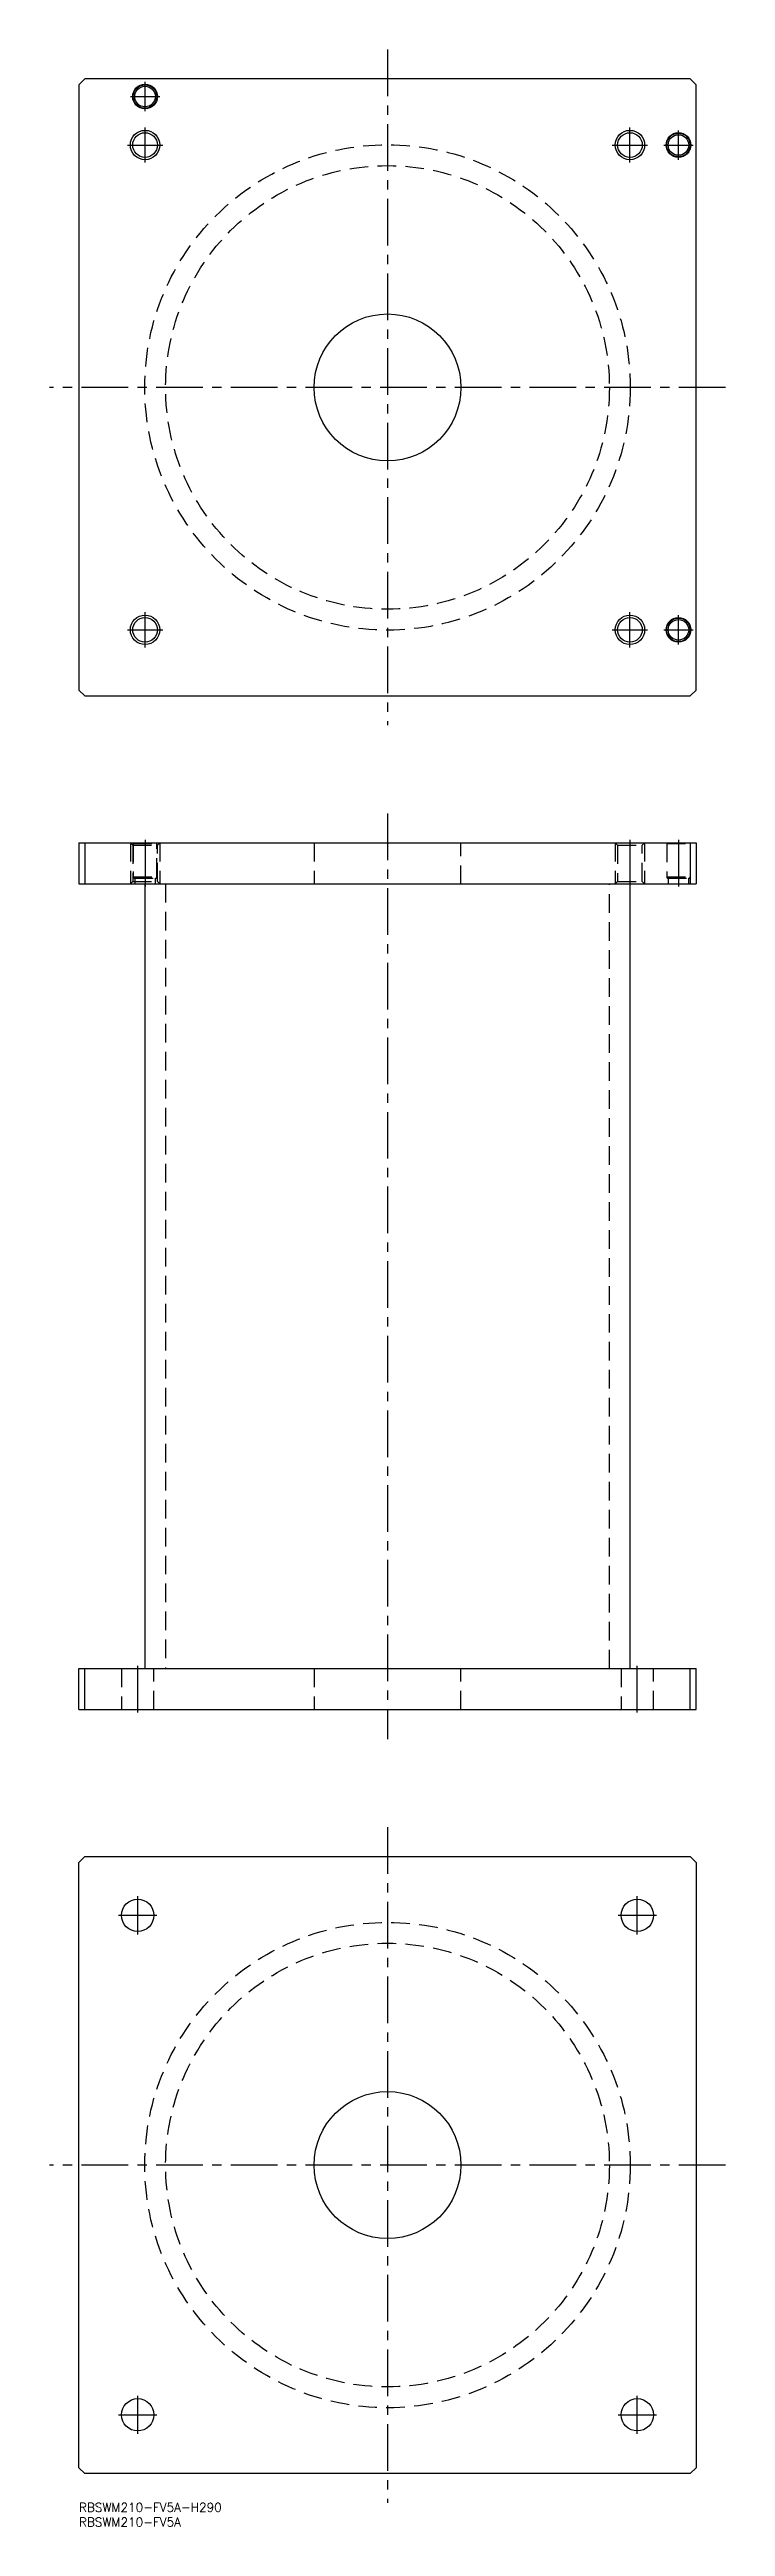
# Model space of a CAD drawing. Extents: x -10 to 220, y -8 to 835.
import ezdxf

# ---------------------------------------------------------------- set-up
doc = ezdxf.new("R2010")
doc.units = 0
doc.header["$LTSCALE"] = 0.5
doc.linetypes.add('CENTER', pattern=[50.8, 31.75, -6.35, 6.35, -6.35])
doc.linetypes.add('DASHED', pattern=[19.05, 12.7, -6.35])
doc.layers.get('0').update_dxf_attribs({"linetype": 'CONTINUOUS'})
for name, color, linetype in [('MSM_CENTER', 1, 'CENTER'), ('MSM_CONTINUOUS', 7, 'CONTINUOUS'), ('MSM_DASHED', 4, 'DASHED'), ('MSM_NARROW', 5, 'CONTINUOUS'), ('MSM_PART_NUMBER', 7, 'CONTINUOUS')]:
    doc.layers.add(name, color=color, linetype=linetype)
doc.styles.get("Standard").update_dxf_attribs({"font": 'txt.shx', "height": 3, "bigfont": 'bigfont.shx'})

msp = doc.modelspace()

# ---------------------------------------------------------------- linework, layer by layer
for p, q in [((2, 825), (0, 823)), ((208, 825), (2, 825)), ((210, 823), (208, 825))]:
    msp.add_line(p, q)
for centre, radius in [((22.5, 819), 4.2), ((22.5, 819), 4), ((22.5, 819), 3.5), ((22.5, 802.5), 4.188), ((187.5, 802.5), 4.188), ((204, 802.5), 4.2), ((204, 802.5), 4), ((204, 802.5), 3.5)]:
    msp.add_circle(centre, radius)
at = {"layer": 'MSM_CENTER'}
for p, q in [((105, 835), (105, 605)), ((17.5, 819), (27.5, 819)), ((22.5, 814), (22.5, 824)), ((16.5, 802.5), (28.5, 802.5)), ((22.5, 796.5), (22.5, 808.5)), ((181.5, 802.5), (193.5, 802.5)), ((187.5, 796.5), (187.5, 808.5)), ((199, 802.5), (209, 802.5)), ((204, 797.5), (204, 807.5)), ((220, 720), (-10, 720)), ((22.5, 631.5), (22.5, 643.5)), ((187.5, 631.5), (187.5, 643.5)), ((204, 632.5), (204, 642.5)), ((16.5, 637.5), (28.5, 637.5)), ((181.5, 637.5), (193.5, 637.5)), ((199, 637.5), (209, 637.5)), ((105, 575), (105, 260)), ((22.5, 566), (22.5, 550)), ((187.5, 566), (187.5, 550)), ((204, 566), (204, 550)), ((20, 269), (20, 285)), ((190, 269), (190, 285)), ((105, 230), (105, 0)), ((20, 193.5), (20, 206.5)), ((190, 193.5), (190, 206.5)), ((13.5, 200), (26.5, 200)), ((183.5, 200), (196.5, 200)), ((220, 115), (-10, 115)), ((20, 23.5), (20, 36.5)), ((190, 23.5), (190, 36.5)), ((13.5, 30), (26.5, 30)), ((183.5, 30), (196.5, 30))]:
    msp.add_line(p, q, dxfattribs=at)
at = {"layer": 'MSM_CONTINUOUS'}
for p, q in [((0, 823), (0, 617)), ((210, 617), (210, 823)), ((0, 617), (2, 615)), ((208, 615), (210, 617)), ((2, 615), (208, 615)), ((0, 565), (210, 565)), ((0, 565), (0, 551)), ((2, 565), (2, 551)), ((208, 565), (208, 551)), ((210, 565), (210, 551)), ((0, 551), (210, 551)), ((22.4, 551), (22.4, 284)), ((187.6, 284), (187.6, 551)), ((0, 270), (0, 284)), ((0, 284), (210, 284)), ((2, 270), (2, 284)), ((208, 270), (208, 284)), ((210, 270), (210, 284)), ((0, 270), (210, 270)), ((0, 218), (2, 220)), ((2, 220), (208, 220)), ((208, 220), (210, 218)), ((0, 12), (0, 218)), ((210, 218), (210, 12)), ((2, 10), (0, 12)), ((208, 10), (2, 10)), ((210, 12), (208, 10))]:
    msp.add_line(p, q, dxfattribs=at)
for centre, radius in [((105, 720), 25), ((22.5, 637.5), 4.188), ((187.5, 637.5), 4.188), ((204, 637.5), 4.2), ((204, 637.5), 4), ((204, 637.5), 3.5), ((20, 200), 5.5), ((190, 200), 5.5), ((105, 115), 25), ((20, 30), 5.5), ((190, 30), 5.5)]:
    msp.add_circle(centre, radius, dxfattribs=at)
at = {"layer": 'MSM_DASHED'}
for p, q in [((17.5, 565), (18.312, 564.188)), ((17.5, 565), (17.5, 551)), ((18.3, 565), (18.5, 564.8)), ((26.5, 564.8), (26.7, 565)), ((26.688, 564.188), (27.5, 565)), ((27.5, 565), (27.5, 551)), ((80, 565), (80, 551)), ((130, 551), (130, 565)), ((182.5, 565), (183.312, 564.188)), ((182.5, 565), (182.5, 551)), ((191.688, 564.188), (192.5, 565)), ((192.5, 565), (192.5, 551)), ((199.8, 565), (200, 564.8)), ((208, 564.8), (208.2, 565)), ((18.312, 564.188), (26.688, 564.188)), ((18.312, 564.188), (18.312, 551.812)), ((18.5, 564.8), (26.5, 564.8)), ((18.5, 564.8), (18.5, 553.4)), ((26.5, 553.4), (26.5, 564.8)), ((26.688, 551.812), (26.688, 564.188)), ((183.312, 564.188), (191.688, 564.188)), ((183.312, 564.188), (183.312, 551.812)), ((191.688, 551.812), (191.688, 564.188)), ((200, 564.8), (208, 564.8)), ((200, 564.8), (200, 553.4)), ((18.312, 551.812), (17.5, 551)), ((18.312, 551.812), (26.688, 551.812)), ((18.507, 553.4), (26.493, 553.4)), ((18.9, 553), (26.1, 553)), ((19, 553), (19, 551)), ((26, 551), (26, 553)), ((27.5, 551), (26.688, 551.812)), ((29.5, 551), (29.5, 284)), ((180.5, 284), (180.5, 551)), ((183.312, 551.812), (182.5, 551)), ((183.312, 551.812), (191.688, 551.812)), ((192.5, 551), (191.688, 551.812)), ((200.007, 553.4), (207.993, 553.4)), ((200.4, 553), (207.6, 553)), ((200.5, 553), (200.5, 551)), ((207.5, 551), (207.5, 553)), ((14.5, 284), (14.5, 270)), ((25.5, 270), (25.5, 284)), ((80, 284), (80, 270)), ((130, 270), (130, 284)), ((184.5, 284), (184.5, 270)), ((195.5, 270), (195.5, 284))]:
    msp.add_line(p, q, dxfattribs=at)
for centre, radius in [((105, 720), 82.6), ((105, 720), 75.5), ((105, 115), 82.6), ((105, 115), 75.5)]:
    msp.add_circle(centre, radius, dxfattribs=at)
for centre, start, end in [((18.9, 553.4), 180, 270), ((26.1, 553.4), 270, 360), ((200.4, 553.4), 180, 270), ((207.6, 553.4), 270, 360)]:
    msp.add_arc(centre, 0.4, start, end, dxfattribs=at)
at = {"layer": 'MSM_NARROW'}
for centre in [(22.5, 802.5), (187.5, 802.5), (22.5, 637.5), (187.5, 637.5)]:
    msp.add_circle(centre, 5, dxfattribs=at)

# ---------------------------------------------------------------- texts
at = {"layer": 'MSM_PART_NUMBER'}
for s, p in [('RBSWM210-FV5A-H290', (0, -3)), ('RBSWM210-FV5A', (0, -8))]:
    msp.add_text(s, height=3, dxfattribs=at).set_placement(p)

doc.saveas('drawing.dxf')
